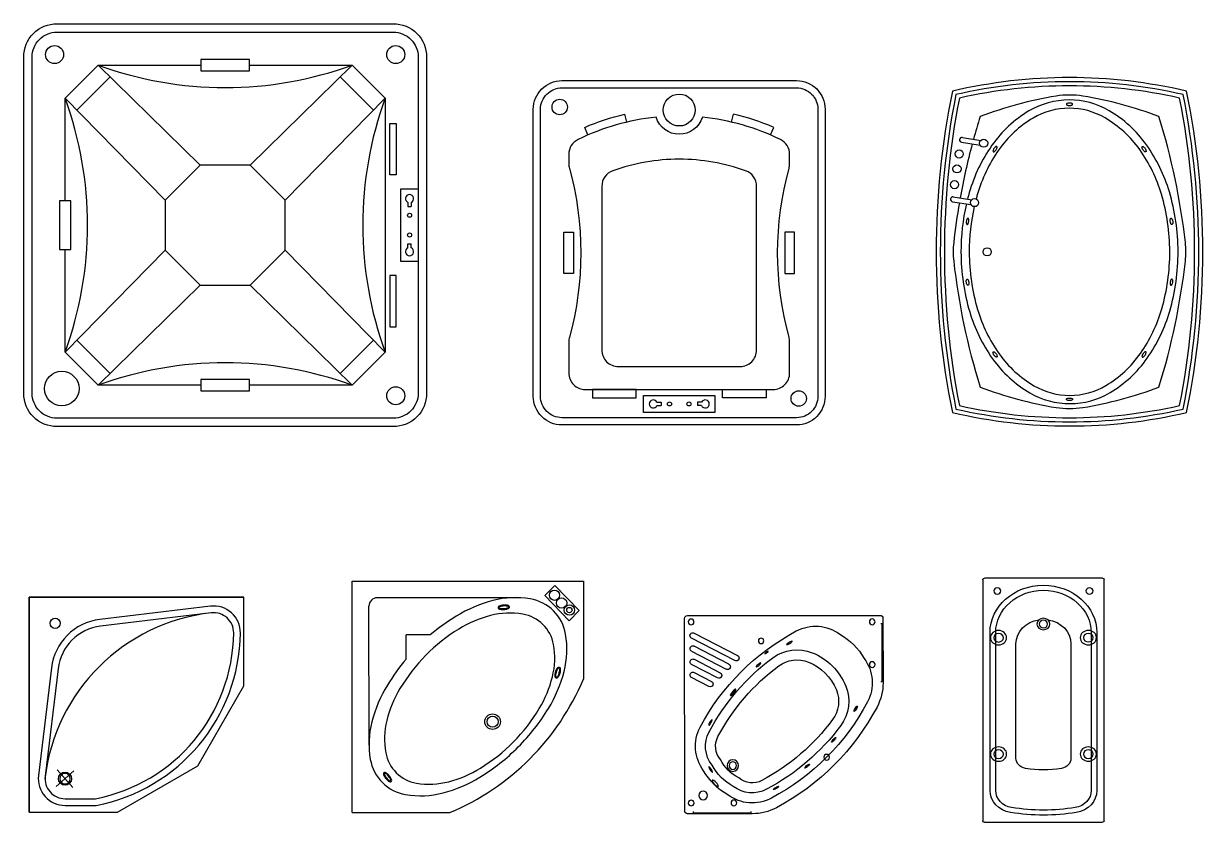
# Model space of a CAD drawing. Header units: millimetres. Extents: x -1044 to 14019, y -747 to 8847.
# Drawn here: x -954 to 6214, y 4015 to 8847 of the extents above; entities that cross this region are included whole.
import ezdxf

# ---------------------------------------------------------------- set-up
doc = ezdxf.new("R2010")
doc.units = ezdxf.units.MM
doc.layers.add('SANTEH', color=7, linetype='Continuous')

# ---------------------------------------------------------------- blocks, each defined once
blk = doc.blocks.new('v_01')
at = {"layer": 'SANTEH'}
for p, q in [((-734.5, 1469), (-734.2, 8.5)), ((-734.5, 1469), (-734.2, 8.5)), ((-10.1, 1477.9), (-724.7, 1477.7)), ((-10.1, 1477.9), (-724.7, 1477.7)), ((0, 8.7), (-0.3, 1469.2)), ((0, 8.7), (-0.3, 1469.2)), ((-690.2, 192), (-690.4, 1147.4)), ((-655.9, 192), (-656.1, 1147.4)), ((-78.6, 1147.5), (-78.4, 192.1)), ((-44.3, 1147.5), (-44.1, 192.1)), ((-533.6, 387.9), (-533.8, 1079.6)), ((-200.9, 1079.7), (-200.8, 387.9)), ((-724.4, -0.2), (-9.8, 0)), ((-724.4, -0.2), (-9.8, 0))]:
    blk.add_line(p, q, dxfattribs=at)
at = {"layer": 'SANTEH', "extrusion": (0, 0, -1)}
for centre, major_axis, start_param, end_param in [((-724.7, 1469), (9.79, 0), 3.141593, 4.712389), ((-724.7, 1469), (9.79, 0), 3.141593, 4.712389), ((-367.4, 1147.4), (323.1, 0.1), 3.141593, 6.283185), ((-10.1, 1469.2), (9.79, 0), 4.712389, 6.283185), ((-10.1, 1469.2), (9.79, 0), 4.712389, 6.283185), ((-646.4, 1399.5), (21.5, 0), 1.570796326795611, 7.853981633975197), ((-367.4, 1147.4), (288.8, 0.1), 3.141593, 6.283185), ((-88.4, 1399.6), (21.5, 0), 1.570796326794635, 7.853981633974221), ((-367.3, 1079.6), (166.4, 0), 3.141593, 4.555536), ((-367.4, 1199.6), (39.2, 0), 1.570796326794923, 7.853981633974509), ((-367.4, 1199.6), (25.5, 0), 1.570796326795267, 7.853981633974853), ((-367.3, 1079.6), (166.4, 0), -1.413943, 0), ((-639, 1116.9), (48.9, 0), 1.570796326794793, 7.85398163397438), ((-95.7, 1117.1), (48.9, 0), 1.570796326794958, 7.853981633974544), ((-639, 1116.9), (29.4, 0), 1.57079632679515, 7.853981633974736), ((-95.7, 1117.1), (29.4, 0), 1.570796326794643, 7.85398163397423), ((-638.9, 412.8), (48.9, 0), 1.57079632679517, 7.853981633974756), ((-638.9, 412.8), (29.4, 0), 1.570796326794995, 7.853981633974581), ((-95.5, 412.9), (48.9, 0), 1.570796326794912, 7.853981633974499), ((-95.5, 412.9), (29.4, 0), 1.57079632679489, 7.853981633974477), ((-462.7, 387.9), (70.9, 0), 1.752977, 3.141593), ((-271.7, 387.9), (70.9, 0), 0, 1.388616), ((-367.3, 848.2), (598, 0.1), 1.388616, 1.752977), ((-538.5, 192), (151.7, 0), 1.752977, 3.141593), ((-538.5, 192), (117.5, 0), 1.752977, 3.141593), ((-195.8, 192.1), (117.5, 0), 0, 1.388616), ((-195.8, 192.1), (151.7, 0), 0, 1.388616), ((-367.3, 1017.8), (1063.1, 0.2), 1.388616, 1.752977), ((-724.4, 8.5), (9.79, 0), 1.570796, 3.141593), ((-724.4, 8.5), (9.79, 0), 1.570796, 3.141593), ((-367.3, 1017.8), (1097.3, 0.2), 1.388616, 1.752977), ((-9.8, 8.7), (9.79, 0), 0, 1.570796), ((-9.8, 8.7), (9.79, 0), 0, 1.570796)]:
    blk.add_ellipse(centre, major_axis=major_axis, ratio=0.888017, start_param=start_param, end_param=end_param, dxfattribs=at)
blk = doc.blocks.new('s_25')
for p, q in [((-1357, 1663.2), (-1245.8, 1646.2)), ((-1361.4, 1634.4), (-1250.2, 1617.4)), ((-1411.8, 1304.1), (-1300.6, 1287.1)), ((-1416.2, 1275.3), (-1305, 1258.3))]:
    blk.add_line(p, q)
for points in [[(0, 0, 0.101164), (0, 1944, 0.115707), (-1417.3, 1944, 0.101164), (-1417.3, 0, 0.115707)], [(-21.3, 20.7, 0.099487), (-21.3, 1923.3, 0.113072), (-1396, 1923.3, 0.099487), (-1396, 20.7, 0.113072)], [(-42.7, 41.5, 0.097785), (-42.7, 1902.5, 0.110392), (-1374.7, 1902.5, 0.097785), (-1374.7, 41.5, 0.110392)], [(-727.7, 1864.6, 0.205176), (-726.7, 1862.2, 0.096641), (-722.1, 1859.2, 0.053524), (-716.4, 1857.7, 0.04054), (-708.7, 1857, 0.04054), (-700.9, 1857.7, 0.053524), (-695.2, 1859.2, 0.096641), (-690.7, 1862.2, 0.205176), (-689.6, 1864.6, 0.205176), (-690.7, 1867, 0.096641), (-695.2, 1869.9, 0.053524), (-700.9, 1871.4, 0.04054), (-708.7, 1872.1, 0.04054), (-716.4, 1871.4, 0.053524), (-722.1, 1869.9, 0.096641), (-726.7, 1867, 0.205176)], [(-1170.2, 1577.3, 0.205176), (-1167.7, 1576.8, 0.096641), (-1162.7, 1579, 0.053524), (-1158.2, 1582.8, 0.04054), (-1153.3, 1588.8, 0.04054), (-1149.4, 1595.6, 0.053524), (-1147.5, 1601.2, 0.096641), (-1147.4, 1606.6, 0.205176), (-1148.8, 1608.8, 0.205176), (-1151.3, 1609.3, 0.096641), (-1156.3, 1607.2, 0.053524), (-1160.8, 1603.4, 0.04054), (-1165.7, 1597.3, 0.04054), (-1169.6, 1590.5, 0.053524), (-1171.5, 1584.9, 0.096641), (-1171.6, 1579.5, 0.205176)], [(-247.1, 1577.3, -0.205176), (-249.7, 1576.8, -0.096641), (-254.6, 1579, -0.053524), (-259.2, 1582.8, -0.04054), (-264, 1588.8, -0.04054), (-267.9, 1595.6, -0.053524), (-269.8, 1601.2, -0.096641), (-270, 1606.6, -0.205176), (-268.6, 1608.8, -0.205176), (-266, 1609.3, -0.096641), (-261, 1607.2, -0.053524), (-256.5, 1603.4, -0.04054), (-251.6, 1597.3, -0.04054), (-247.8, 1590.5, -0.053524), (-245.9, 1584.9, -0.096641), (-245.7, 1579.5, -0.205176)], [(-1328.6, 1137.1, 0.205176), (-1326, 1137.7, 0.096641), (-1322.4, 1141.8, 0.053524), (-1320, 1147.1, 0.04054), (-1318.2, 1154.7, 0.04054), (-1317.6, 1162.5, 0.053524), (-1318.3, 1168.3, 0.096641), (-1320.4, 1173.3, 0.205176), (-1322.6, 1174.7, 0.205176), (-1325.2, 1174, 0.096641), (-1328.7, 1170, 0.053524), (-1331.2, 1164.6, 0.04054), (-1333, 1157, 0.04054), (-1333.6, 1149.3, 0.053524), (-1332.9, 1143.4, 0.096641), (-1330.8, 1138.5, 0.205176)], [(-88.8, 1137.1, -0.205176), (-91.3, 1137.7, -0.096641), (-94.9, 1141.8, -0.053524), (-97.3, 1147.1, -0.04054), (-99.2, 1154.7, -0.04054), (-99.8, 1162.5, -0.053524), (-99.1, 1168.3, -0.096641), (-96.9, 1173.3, -0.205176), (-94.7, 1174.7, -0.205176), (-92.2, 1174, -0.096641), (-88.6, 1170, -0.053524), (-86.2, 1164.6, -0.04054), (-84.3, 1157, -0.04054), (-83.7, 1149.3, -0.053524), (-84.4, 1143.4, -0.096641), (-86.6, 1138.5, -0.205176)], [(-1328.6, 806.9, -0.205176), (-1326, 806.3, -0.096641), (-1322.4, 802.3, -0.053524), (-1320, 796.9, -0.04054), (-1318.2, 789.3, -0.04054), (-1317.6, 781.5, -0.053524), (-1318.3, 775.7, -0.096641), (-1320.4, 770.7, -0.205176), (-1322.6, 769.3, -0.205176), (-1325.2, 770, -0.096641), (-1328.7, 774, -0.053524), (-1331.2, 779.4, -0.04054), (-1333, 787, -0.04054), (-1333.6, 794.7, -0.053524), (-1332.9, 800.6, -0.096641), (-1330.8, 805.5, -0.205176)], [(-88.8, 806.9, 0.205176), (-91.3, 806.3, 0.096641), (-94.9, 802.3, 0.053524), (-97.3, 796.9, 0.04054), (-99.2, 789.3, 0.04054), (-99.8, 781.5, 0.053524), (-99.1, 775.7, 0.096641), (-96.9, 770.7, 0.205176), (-94.7, 769.3, 0.205176), (-92.2, 770, 0.096641), (-88.6, 774, 0.053524), (-86.2, 779.4, 0.04054), (-84.3, 787, 0.04054), (-83.7, 794.7, 0.053524), (-84.4, 800.6, 0.096641), (-86.6, 805.5, 0.205176)], [(-1170.2, 366.7, -0.205176), (-1167.7, 367.2, -0.096641), (-1162.7, 365.1, -0.053524), (-1158.2, 361.2, -0.04054), (-1153.3, 355.2, -0.04054), (-1149.4, 348.4, -0.053524), (-1147.5, 342.8, -0.096641), (-1147.4, 337.4, -0.205176), (-1148.8, 335.2, -0.205176), (-1151.3, 334.7, -0.096641), (-1156.3, 336.8, -0.053524), (-1160.8, 340.6, -0.04054), (-1165.7, 346.7, -0.04054), (-1169.6, 353.5, -0.053524), (-1171.5, 359.1, -0.096641), (-1171.6, 364.5, -0.205176)], [(-247.1, 366.7, 0.205176), (-249.7, 367.2, 0.096641), (-254.6, 365.1, 0.053524), (-259.2, 361.2, 0.04054), (-264, 355.2, 0.04054), (-267.9, 348.4, 0.053524), (-269.8, 342.8, 0.096641), (-270, 337.4, 0.205176), (-268.6, 335.2, 0.205176), (-266, 334.7, 0.096641), (-261, 336.8, 0.053524), (-256.5, 340.6, 0.04054), (-251.6, 346.7, 0.04054), (-247.8, 353.5, 0.053524), (-245.9, 359.1, 0.096641), (-245.7, 364.5, 0.205176)], [(-727.7, 79.4, -0.205176), (-726.7, 81.9, -0.096641), (-722.1, 84.8, -0.053524), (-716.4, 86.3, -0.04054), (-708.7, 87, -0.04054), (-700.9, 86.3, -0.053524), (-695.2, 84.8, -0.096641), (-690.7, 81.9, -0.205176), (-689.6, 79.4, -0.205176), (-690.7, 77, -0.096641), (-695.2, 74.1, -0.053524), (-700.9, 72.6, -0.04054), (-708.7, 71.9, -0.04054), (-716.4, 72.6, -0.053524), (-722.1, 74.1, -0.096641), (-726.7, 77, -0.205176)]]:
    blk.add_lwpolyline(points, format="xyb", close=True)
for points in [[(-705.9, 53.2, 0.133556), (-463.4, 119.9, 0.10678), (-239, 327.6, 0.082691), (-102.4, 613.2, 0.071169), (-51.9, 974, 0.071169), (-104.5, 1334.4, 0.082691), (-242.9, 1619.2, 0.10678), (-468.5, 1825.5, 0.133556), (-711.4, 1890.8, 0.133556), (-954, 1824.1, 0.10678), (-1178.3, 1616.4, 0.082691), (-1315, 1330.8, 0.008027), (-1325.8, 1290.9, 0.071169)], [(-706.1, 103.2, 0.133556), (-488.8, 163, 0.10678), (-280, 356.3, 0.082691), (-150.4, 627.1, 0.071169), (-101.9, 973.8, 0.071169), (-152.5, 1320.2, 0.082691), (-283.6, 1590.2, 0.10678), (-493.7, 1782.3, 0.133556), (-711.3, 1840.8, 0.133556), (-928.5, 1781, 0.10678), (-1137.4, 1587.7, 0.082691), (-1266.9, 1316.9, 0.005154), (-1273.7, 1292.4, 0.071169)], [(-1332.7, 1262.5, 0.057402), (-1365.5, 970, 0.071169), (-1312.8, 609.6, 0.082691), (-1174.5, 324.8, 0.10678), (-948.9, 118.5, 0.133556), (-705.9, 53.2, 0.133556)], [(-1285.3, 1245.2, 0.056139), (-1315.5, 970.2, 0.071169), (-1264.9, 623.8, 0.082691), (-1133.7, 353.8, 0.10678), (-923.7, 161.7, 0.133556), (-706.1, 103.2, 0.133556)]]:
    blk.add_lwpolyline(points, format="xyb")
for centre in [(-1228.4, 1628.8), (-1376, 1563.8), (-1389.8, 1473.7), (-1404.3, 1378.5), (-1283.3, 1269.7), (-1206.9, 972)]:
    blk.add_circle(centre, 24.6)
for centre, radius, start, end in [((-403.6, -437.1), 2382.7, 99.32414, 110.80222), ((-708.7, 1420.7), 500, 80.67586, 99.32414), ((-1013.7, -437.1), 2382.7, 69.19778, 80.67586), ((2724.1, 559), 4160.3, 162.78501, 164.75512), ((-4141.4, 559), 4160.3, 6.47843, 17.21499), ((-1359.2, 1648.8), 14.6, 81.31933, 261.31933), ((2724.1, 559), 4160.3, 165.15877, 169.77237), ((-1414, 1289.7), 14.6, 81.31933, 261.31933), ((2724.1, 559), 4160.3, 170.17364, 173.52157), ((-912.8, 972), 500, 173.52157, 186.47843), ((-504.5, 972), 500, 353.52157, 6.47843), ((2724.1, 1385), 4160.3, 186.47843, 197.21499), ((-4141.4, 1385), 4160.3, 342.78501, 353.52157), ((-403.6, 2381.1), 2382.7, 249.19778, 260.67586), ((-1013.7, 2381.1), 2382.7, 279.32414, 290.80222), ((-708.7, 523.3), 500, 260.67586, 279.32414), ((-708.7, 523.3), 500, 260.67586, 279.32414)]:
    blk.add_arc(centre, radius, start, end)
blk = doc.blocks.new('s_26')
for p, q in [((-1987, 968), (-1369.7, 363.9)), ((-451, 968), (-1068.3, 363.9)), ((-2117.1, 696.5), (-1915.5, 898.1)), ((-522.5, 898.1), (-320.9, 696.5)), ((-2187, 768), (-1582.9, 150.7)), ((-251, 768), (-855.1, 150.7)), ((-113.1, 137.6), (-113.1, 112.2)), ((-113.1, 112.2), (-93.1, 112.2)), ((-93.1, 137.6), (-93.1, 112.2)), ((-113.1, -112.2), (-93.1, -112.2)), ((-113.1, -137.6), (-113.1, -112.2)), ((-93.1, -137.6), (-93.1, -112.2)), ((-2187, -768), (-1582.9, -150.7)), ((-251, -768), (-855.1, -150.7)), ((-1987, -968), (-1369.7, -363.9)), ((-451, -968), (-1068.3, -363.9)), ((-1915.5, -898.1), (-2117.1, -696.5)), ((-320.9, -696.5), (-522.5, -898.1))]:
    blk.add_line(p, q)
for points in [[(-202, -1219), (-2236, -1219, -0.414214), (-2438, -1017), (-2438, 1017, -0.414214), (-2236, 1219), (-202, 1219, -0.414214), (0, 1017), (0, -1017, -0.414214)], [(-202, -1168), (-2236, -1168, -0.414214), (-2387, -1017), (-2387, 1017, -0.414214), (-2236, 1168), (-202, 1168, -0.414214), (-51, 1017), (-51, -1017, -0.414214)]]:
    blk.add_lwpolyline(points, format="xyb", close=True)
for points in [[(-2187, 146.4), (-2187, 768), (-1987, 968), (-1365.4, 968)], [(-1072.6, 968), (-451, 968), (-251, 768), (-251, -768), (-451, -968)], [(-1365.4, -968), (-1987, -968), (-2187, -768), (-2187, -146.4)], [(-451, -968), (-1072.6, -968)]]:
    blk.add_lwpolyline(points)
for points in [[(-1365.4, 933.9), (-1072.6, 933.9), (-1072.6, 1002.1), (-1365.4, 1002.1)], [(-222.4, 305.5), (-222.4, 615.2), (-184.3, 615.2), (-184.3, 305.5)], [(-855.1, 150.7), (-1068.3, 363.9), (-1369.7, 363.9), (-1582.9, 150.7), (-1582.9, -150.7), (-1369.7, -363.9), (-1068.3, -363.9), (-855.1, -150.7)], [(-51, -219), (-155.2, -219), (-155.2, 219), (-51, 219)], [(-2152.9, -146.4), (-2152.9, 146.4), (-2221.1, 146.4), (-2221.1, -146.4)], [(-222.4, -305.5), (-222.4, -615.2), (-184.3, -615.2), (-184.3, -305.5)], [(-1072.6, -933.9), (-1365.4, -933.9), (-1365.4, -1002.1), (-1072.6, -1002.1)]]:
    blk.add_lwpolyline(points, close=True)
for centre, radius in [((-2251.2, 1032.2), 54.5), ((-186.8, 1032.2), 54.5), ((-103.1, 59.8), 12.4), ((-103.1, -59.8), 12.4), ((-2207.7, -988.7), 104.5), ((-186.8, -1032.2), 54.5)]:
    blk.add_circle(centre, radius)
for centre, radius, start, end in [((-1219, 3079.4), 2246.8, 250.0119, 289.9881), ((-4298.4, 0), 2246.8, 340.0119, 19.9881), ((1860.4, 0), 2246.8, 160.0119, 199.9881), ((-103.1, 160.2), 24.8, 293.82976, 246.17024), ((-103.1, -160.2), 24.8, 113.82976, 66.17024), ((-1219, -3079.4), 2246.8, 70.0119, 109.9881)]:
    blk.add_arc(centre, radius, start, end)
blk = doc.blocks.new('s_27')
for p, q in [((-317.3, 1831.9), (-328.7, 1880.6)), ((317.3, 1831.9), (328.7, 1880.6)), ((-552.2, 1754.3), (-572.1, 1800.2)), ((552.2, 1754.3), (572.1, 1800.2)), ((-135.2, 136.7), (-110.2, 136.7)), ((-135.2, 117), (-110.2, 117)), ((-110.2, 136.7), (-110.2, 117)), ((110.2, 136.7), (110.2, 117)), ((135.2, 136.7), (110.2, 136.7)), ((135.2, 117), (110.2, 117))]:
    blk.add_line(p, q)
for points in [[(-882.8, 172.6), (-882.8, 1910.4, -0.414214), (-710.2, 2083), (710.2, 2083, -0.414214), (882.8, 1910.4), (882.8, 172.6, -0.414214), (710.2, 0), (-710.2, 0, -0.414214)], [(-839.2, 172.6), (-839.2, 1910.4, -0.414214), (-710.2, 2039.4), (710.2, 2039.4, -0.414214), (839.2, 1910.4), (839.2, 172.6, -0.414214), (710.2, 43.6), (-710.2, 43.6, -0.414214)], [(0, 214.5), (568.3, 214.5, 0.414214), (668.3, 314.5), (668.3, 504, 0.067445), (664.7, 530.6, -0.135506), (664.7, 1552.4, 0.067445), (668.3, 1579), (668.3, 1636.9, 0.286327), (612.3, 1726.7, 0.088896), (139.9, 1861.5, -0.328073), (0, 1758.6, -0.328073), (-139.9, 1861.5, 0.088896), (-612.3, 1726.7, 0.286327), (-668.3, 1636.9), (-668.3, 1579, 0.067445), (-664.7, 1552.4, -0.135506), (-664.7, 530.6, 0.067445), (-668.3, 504), (-668.3, 314.5, 0.414214), (-568.3, 214.5)], [(-368.3, 353.3), (0, 353.3), (368.3, 353.3, 0.414214), (468.3, 453.3), (468.3, 1443.5, 0.316714), (402, 1537.6, 0.086193), (0, 1607.4, 0.086193), (-402, 1537.6, 0.316714), (-468.3, 1443.5), (-468.3, 453.3, 0.414214)]]:
    blk.add_lwpolyline(points, format="xyb", close=True)
for points in [[(-572.1, 1800.2, -0.044512), (-328.7, 1880.6, 0.445343)], [(572.1, 1800.2, 0.044512), (328.7, 1880.6, -0.445343)]]:
    blk.add_lwpolyline(points, format="xyb")
for points in [[(-639.2, 1166.6), (-639.2, 916.4), (-697.4, 916.4), (-697.4, 1166.6)], [(639.2, 1166.6), (639.2, 916.4), (697.4, 916.4), (697.4, 1166.6)], [(-261, 214.5), (-525.6, 214.5), (-525.6, 164.5), (-261, 164.5)], [(-215.2, 75.6), (-215.2, 178), (215.2, 178), (215.2, 75.6)], [(261, 214.5), (525.6, 214.5), (525.6, 164.5), (261, 164.5)]]:
    blk.add_lwpolyline(points, close=True)
for centre, radius in [((-723.1, 1923.4), 46.6), ((0, 1905.2), 96.6), ((723.1, 159.6), 46.6), ((-58.7, 126.8), 12.2), ((58.7, 126.8), 12.2)]:
    blk.add_circle(centre, radius)
for centre, start, end in [((-157.4, 126.8), 23.82976, 336.17024), ((157.4, 126.8), 203.82976, 156.17024)]:
    blk.add_arc(centre, 24.3, start, end)
blk = doc.blocks.new('s_49')
for p, q in [((0, 0), (0, -1300)), ((1300, 0), (0, 0)), ((0, 0), (1300, 0)), ((0, -1300), (0, 0)), ((0, 0), (0, -1300)), ((1300, 0), (0, 0)), ((1098.1, 0), (609.6, 0)), ((1097.8, -54.7), (427.9, -135.1)), ((1300, -535.5), (1300, 0)), ((1300, 0), (1300, 0)), ((1300, -535.5), (1300, 0)), ((1102.6, -94.7), (432.7, -175.1)), ((135.1, -427.9), (56.9, -1078.9)), ((175.1, -432.7), (97, -1083.7)), ((1020.2, -1020.2), (1300, -535.5)), ((163.6, -1145.7), (270.9, -1050.5)), ((264.9, -1151.8), (169.7, -1044.5)), ((535.5, -1300), (1020.2, -1020.2)), ((217.3, -1219.3), (402, -1219.3)), ((217.3, -1259.6), (405.9, -1259.6)), ((0, -1300), (535.5, -1300)), ((0, -1300), (535.5, -1300))]:
    blk.add_line(p, q)
for centre, major_axis, start_param, end_param in [((1117.1, -215), (114.2, 114.2), 5.486654, 7.188022), ((1228.7, -1227.7), (806.1, 806.1), 0.896218, 2.242296), ((158.1, -158.1), (-21.8, 21.8), 2.356194490192331, 8.639379797371918), ((467.8, -467.8), (237, 237), 0.904836, 2.236756), ((1117.1, -215), (85.6, 85.6), 5.486654, 7.188022), ((467.8, -467.8), (-208.4, 208.4), -0.66596, 0.66596), ((204.8, -204.8), (730.7, 730.7), 4.119004, 5.486654), ((204.8, -204.8), (759.3, 759.3), 4.115349, 5.486654), ((217.3, -1098.1), (-27.9, 27.9), 2.35619449019229, 8.639379797371877), ((217.3, -1098.1), (22.2, 22.2), 3.926991, 10.210176), ((217.3, -1098.1), (-114.2, 114.2), 0.66596, 2.356194), ((217.3, -1098.1), (85.6, 85.6), 2.236756, 3.926991)]:
    blk.add_ellipse(centre, major_axis=major_axis, ratio=1, start_param=start_param, end_param=end_param)
blk = doc.blocks.new('s_51')
for p, q in [((12.3, 5.1), (1178.2, 6.1)), ((12.3, 5.1), (1178.2, 6.1)), ((-4.1, -1177.2), (-5.1, -12.3)), ((-4.1, -1177.2), (-5.1, -12.3)), ((1191.3, -46.1), (1182.6, -46.1)), ((1191.6, -393.8), (1191.3, -46.1)), ((1195.6, -11.3), (1195.9, -402.4)), ((1195.6, -11.3), (1195.9, -402.4)), ((299.2, -267.4), (37.2, -131.9)), ((53.2, -101), (315.2, -236.5)), ((37.3, -211.3), (246.9, -319.7)), ((262.9, -288.8), (53.3, -180.4)), ((53.4, -259.7), (210.7, -341.1)), ((194.7, -371.9), (37.4, -290.6)), ((53.4, -339.1), (158.4, -393.4)), ((787, -318.3), (787, -318.3)), ((142.4, -424.2), (37.4, -369.9)), ((1182.9, -393.8), (1191.6, -393.8)), ((655, -889.2), (655, -889.2)), ((404.7, -1194.2), (13.3, -1194.6)), ((404.7, -1194.2), (13.3, -1194.6)), ((48.1, -1190.2), (48.1, -1181.5)), ((396.1, -1189.9), (48.1, -1190.2)), ((396.1, -1181.2), (396.1, -1189.9))]:
    blk.add_line(p, q)
at = {"extrusion": (0, 0, -1)}
for centre, major_axis, ratio, start_param, end_param in [((12.3, -12.3), (17.4, 0), 0.99914, 3.141593, 4.712389), ((12.3, -12.3), (17.4, 0), 0.99914, 3.141593, 4.712389), ((1178.2, -11.3), (17.4, 0), 0.99914, 4.712389, 6.283185), ((1178.2, -11.3), (17.4, 0), 0.99914, 4.712389, 6.283185), ((34.1, -34), (17.4, 0), 0.99914, 1.570796326824218, 7.853981634003805), ((787, -305.6), (246.3, 0.2), 0.99914, 4.22377, 5.35664), ((787, -305.6), (246.3, 0.2), 0.99914, 4.22377, 5.35664), ((1130.4, -33.1), (17.4, 0), 0.99914, 1.570796326753293, 7.85398163393288), ((45.2, -116.5), (17.4, 0), 0.99914, 2.049201, 5.190794), ((1333, -1329.7), (1407.6, 1.2), 0.99914, 3.630212, 4.22377), ((1333, -1329.7), (1407.6, 1.2), 0.99914, 3.630212, 4.22377), ((457.9, -148.4), (16.5, 0), 0.99914, 1.570796326776528, 7.853981633956114), ((756, -433.9), (371.3, 0.3), 0.99914, -1.067691, -0.503105), ((756, -433.9), (371.3, 0.3), 0.99914, -1.067691, -0.503105), ((45.3, -195.8), (17.4, 0), 0.99914, 2.049201, 5.190794), ((490.1, -218.6), (9.86, 7.46), 0.201687, -0.000174, 6.283011), ((675.3, -448.1), (246.3, 0.2), 0.99914, 4.072649, 5.099307), ((629.1, -160.8), (16.5, 9.8), 0.197669, 3.141437283618488, 9.424622590798073), ((45.4, -275.2), (17.4, 0), 0.99914, 2.049201, 5.190794), ((1333, -1329.7), (1346.7, 1.1), 0.99914, 3.630212, 4.072649), ((307.2, -251.9), (17.4, 0), 0.99914, -1.092391, 2.049201), ((442, -293.5), (14.5, 12.5), 0.197725, 3.141418, 9.424603), ((675.3, -448.1), (185.4, 0.2), 0.99914, 4.072649, 5.099307), ((629.7, -560.3), (306.5, 0.3), 0.99914, -1.183878, -0.386918), ((629.7, -560.3), (367.4, 0.3), 0.99914, -1.183878, -0.386918), ((884.4, -402.7), (246.3, 0.2), 0.99914, -0.644252, 0.488619), ((884.4, -402.7), (246.3, 0.2), 0.99914, -0.644252, 0.488619), ((1130.6, -291.7), (17.4, 0), 0.99914, 1.570796326753293, 7.85398163393288), ((45.4, -354.5), (17.4, 0), 0.99914, 2.049201, 5.190794), ((202.7, -356.5), (17.4, 0), 0.99914, -1.092391, 2.049201), ((1333, -1329.7), (1285.8, 1.1), 0.99914, 3.630212, 4.072649), ((254.9, -304.2), (17.4, 0), 0.99914, -1.092391, 2.049201), ((150.4, -408.8), (17.4, 0), 0.99914, -1.092391, 2.049201), ((741.8, -514.5), (246.3, 0.2), 0.99914, -0.386918, 0.63974), ((884.4, -402.7), (311.6, 0.3), 0.99914, 0, 0.488619), ((884.4, -402.7), (311.6, 0.3), 0.99914, 0, 0.488619), ((288.8, -460), (16.7, 20), 0.201766, 3.141414498492336, 9.424599805671923), ((741.8, -514.5), (185.4, 0.2), 0.99914, -0.386918, 0.63974), ((-141.5, 141.1), (1407.6, 1.2), 0.99914, 0.488619, 1.082177), ((-141.5, 141.1), (1407.6, 1.2), 0.99914, 0.488619, 1.082177), ((-141.5, 141.1), (1472.9, 1.2), 0.99914, 0.488619, 1.082177), ((-141.5, 141.1), (1472.9, 1.2), 0.99914, 0.488619, 1.082177), ((151.4, -642.4), (9.6, 16.5), 0.197835, 3.141438377336019, 9.424623684515606), ((-141.5, 141.1), (1285.8, 1.1), 0.99914, 0.63974, 1.082177), ((307.1, -785.8), (246.3, 0.2), 0.99914, 2.497341, 3.630212), ((307.1, -785.8), (246.3, 0.2), 0.99914, 2.497341, 3.630212), ((307.1, -785.8), (185.4, 0.2), 0.99914, 2.474712, 3.630212), ((-141.5, 141.1), (1346.7, 1.1), 0.99914, 0.63974, 1.082177), ((307.1, -785.8), (124.5, 0.1), 0.99914, 2.432947, 3.630212), ((854.7, -852.5), (17.4, 0), 0.99914, 1.57079632687496, 7.853981634054546), ((152.9, -926.7), (-10.4, 16), 0.197821, 0.000162, 6.283347), ((435.5, -754.7), (310.4, 0.3), 0.99914, 2.059658, 2.652731), ((435.5, -754.7), (249.5, 0.2), 0.99914, 2.036859, 2.67553), ((287.1, -903.1), (34.8, 0), 0.99914, 1.570796326758217, 7.853981633937803), ((287.1, -903.1), (22.6, 0), 0.99914, 1.570796326771941, 7.853981633951527), ((435.5, -754.7), (371.3, 0.3), 0.99914, 2.073901, 2.638488), ((435.5, -754.7), (371.3, 0.3), 0.99914, 2.073901, 2.638488), ((180.3, -1010.1), (-18.4, 18.4), 0.300193, 3.141877, 9.425062), ((404.5, -883), (124.5, 0.1), 0.99914, 1.082177, 2.279442), ((107.2, -1083.2), (26.1, 0), 0.99914, 1.570796326809197, 7.853981633988783), ((404.5, -883), (185.4, 0.2), 0.99914, 1.082177, 2.237677), ((35, -1129.4), (17.4, 0), 0.99914, 1.570796326820314, 7.8539816339999), ((404.5, -883), (246.3, 0.2), 0.99914, 1.082177, 2.215048), ((404.5, -883), (246.3, 0.2), 0.99914, 1.082177, 2.215048), ((293.8, -1129.1), (17.4, 0), 0.99914, 1.570796326722875, 7.85398163390246), ((13.3, -1177.2), (17.4, 0), 0.99914, 1.570796, 3.141593), ((13.3, -1177.2), (17.4, 0), 0.99914, 1.570796, 3.141593), ((404.5, -883), (311.6, 0.3), 0.99914, 1.082177, 1.570796), ((404.5, -883), (311.6, 0.3), 0.99914, 1.082177, 1.570796)]:
    blk.add_ellipse(centre, major_axis=major_axis, ratio=ratio, start_param=start_param, end_param=end_param, dxfattribs=at)
for centre, major_axis, ratio, start_param, end_param in [((1030.4, -559.4), (9.7, 16.5), 0.197833, 3.141748, 9.424933), ((897, -747.4), (12.5, 14.5), 0.197777, 3.141768, 9.424953), ((736.2, -906.3), (14.7, 12.3), 0.197721, 3.141767, 9.424952), ((548.3, -1038.3), (16.5, 9.6), 0.197667, 3.141747, 9.424932)]:
    blk.add_ellipse(centre, major_axis=major_axis, ratio=ratio, start_param=start_param, end_param=end_param)
blk = doc.blocks.new('s_93')
for p, q in [((0, -1400), (0, 0)), ((0, 0), (1400, 0)), ((1400, 0), (1400, -591.9)), ((1018.5, -100.4), (152.2, -100.4)), ((102.3, -992.8), (102.2, -150.4)), ((326.1, -472), (326.1, -325.2)), ((472.4, -325.3), (326.1, -325.2)), ((0, -1400), (591.9, -1400))]:
    blk.add_line(p, q)
blk.add_lwpolyline([(1374.7, -177.5), (1227.2, -26.4), (1165.9, -86.3), (1313.7, -240.1)], close=True)
for points in [[(1005.5, -1002.7, 0.059635), (1188.3, -769.5, 0.073145), (1282.5, -546.5, 0.106765), (1291.8, -320, 0.154982), (1218.9, -179.7, 0.154982), (1078.4, -107.2, 0.106765), (851.9, -117.1, 0.073145), (629.2, -211.9, 0.038861), (472.4, -325.3, 0.059635)], [(326.1, -472, 0.038717), (213.6, -628.6, 0.073145), (119.4, -851.5, 0.106765), (110.1, -1078.1, 0.154982), (183, -1218.4, 0.154982), (323.6, -1290.9, 0.106765), (550.1, -1281, 0.073145), (772.8, -1186.2, 0.059635), (1005.5, -1002.7, 0.059635)]]:
    blk.add_lwpolyline(points, format="xyb")
for points in [[(445.8, -448.2, 0.060096), (289.7, -649.6, 0.07356), (209.9, -842.3, 0.106832), (203.4, -1037.7, 0.154019), (267.5, -1159.1, 0.154019), (389.6, -1221.7, 0.106832), (584.9, -1213, 0.07356), (776.7, -1131, 0.060096), (976.3, -972.5, 0.060096), (1132.4, -771.1, 0.07356), (1212.2, -578.4, 0.106832), (1218.7, -383, 0.154019), (1154.6, -261.6, 0.154019), (1032.5, -198.9, 0.106832), (837.1, -207.7, 0.07356), (645.4, -289.7, 0.060096)], [(917, -144.8, 0.028254), (904.4, -146.3, 0.038618), (895, -148.7, 0.079399), (886.5, -153.2, 0.251746), (883.3, -160, 0.251746), (887.3, -166.3, 0.079399), (896.3, -169.7, 0.038618), (905.9, -171, 0.028254), (918.6, -170.9, 0.028254), (931.3, -169.4, 0.038618), (940.6, -167, 0.079399), (949.2, -162.5, 0.251746), (952.3, -155.7, 0.251746), (948.4, -149.4, 0.079399), (939.3, -145.9, 0.038618), (929.7, -144.7, 0.028254)], [(917.3, -149.8, 0.028254), (905.2, -151.2, 0.038618), (896.6, -153.4, 0.079399), (889.5, -157.2, 0.251746), (888.3, -159.7, 0.251746), (889.8, -162, 0.079399), (897.3, -164.8, 0.038618), (906.2, -166, 0.028254), (918.3, -165.9, 0.028254), (930.4, -164.5, 0.038618), (939, -162.3, 0.079399), (946.2, -158.5, 0.251746), (947.3, -156, 0.251746), (945.9, -153.7, 0.079399), (938.3, -150.8, 0.038618), (929.5, -149.7, 0.028254)], [(1256.5, -556.6, -0.028254), (1252.6, -568.7, -0.038618), (1248.4, -577.4, -0.079399), (1242.3, -584.9, -0.251746), (1235.1, -586.7, -0.251746), (1229.6, -581.6, -0.079399), (1228, -572.1, -0.038618), (1228.7, -562.4, -0.028254), (1231.2, -549.9, -0.028254), (1235.1, -537.8, -0.038618), (1239.3, -529.1, -0.079399), (1245.4, -521.6, -0.251746), (1252.7, -519.9, -0.251746), (1258.1, -525, -0.079399), (1259.7, -534.5, -0.038618), (1259.1, -544.1, -0.028254)], [(1251.7, -555.3, -0.028254), (1247.9, -566.9, -0.038618), (1244.1, -574.9, -0.079399), (1239, -581.2, -0.251746), (1236.4, -581.8, -0.251746), (1234.4, -580, -0.079399), (1233, -572, -0.038618), (1233.6, -563.1, -0.028254), (1236, -551.2, -0.028254), (1239.8, -539.7, -0.038618), (1243.6, -531.6, -0.079399), (1248.8, -525.3, -0.251746), (1251.4, -524.7, -0.251746), (1253.4, -526.6, -0.079399), (1254.7, -534.5, -0.038618), (1254.1, -543.4, -0.028254)], [(204.8, -1193.9, 0.028254), (213.5, -1203.2, 0.038618), (221, -1209.4, 0.079399), (229.7, -1213.6, 0.251746), (237, -1212.1, 0.251746), (239.7, -1205.2, 0.079399), (237.2, -1195.8, 0.038618), (232.5, -1187.4, 0.028254), (224.9, -1177.2, 0.028254), (216.2, -1167.9, 0.038618), (208.7, -1161.8, 0.079399), (200, -1157.6, 0.251746), (192.7, -1159, 0.251746), (189.9, -1165.9, 0.079399), (192.5, -1175.3, 0.038618), (197.2, -1183.7, 0.028254)], [(208.6, -1190.7, 0.028254), (216.9, -1199.6, 0.038618), (223.8, -1205.3, 0.079399), (231.1, -1208.8, 0.251746), (233.8, -1208.2, 0.251746), (234.8, -1205.7, 0.079399), (232.6, -1197.9, 0.038618), (228.3, -1190.1, 0.028254), (221, -1180.4, 0.028254), (212.7, -1171.5, 0.038618), (205.9, -1165.9, 0.079399), (198.6, -1162.3, 0.251746), (195.9, -1162.9, 0.251746), (194.9, -1165.4, 0.079399), (197.1, -1173.2, 0.038618), (201.4, -1181, 0.028254)]]:
    blk.add_lwpolyline(points, format="xyb", close=True)
for centre, radius in [((1224.6, -84.7), 31.2), ((1267.5, -131.9), 31.2), ((1314.6, -174.7), 31.2), ((1314.6, -174.7), 16.3), ((850, -850), 47.2), ((850, -850), 33.7)]:
    blk.add_circle(centre, radius)
for centre, radius, start, end in [((152.2, -150.4), 50, 90, 180), ((0, 0), 1520, 292.91954, 337.08046)]:
    blk.add_arc(centre, radius, start, end)

msp = doc.modelspace()

# ---------------------------------------------------------------- block references
at = {"layer": 'SANTEH'}
for name, p in [('s_26', (1483.8, 7628.3)), ('s_25', (6082.6, 6495.1)), ('s_27', (3012.3, 6419.7)), ('s_93', (1033, 5474)), ('v_01', (5583.5, 4015.3)), ('s_49', (-921.5, 5377.2)), ('s_51', (3049.7, 5261.3))]:
    msp.add_blockref(name, p, dxfattribs=at)

doc.saveas('drawing.dxf')
